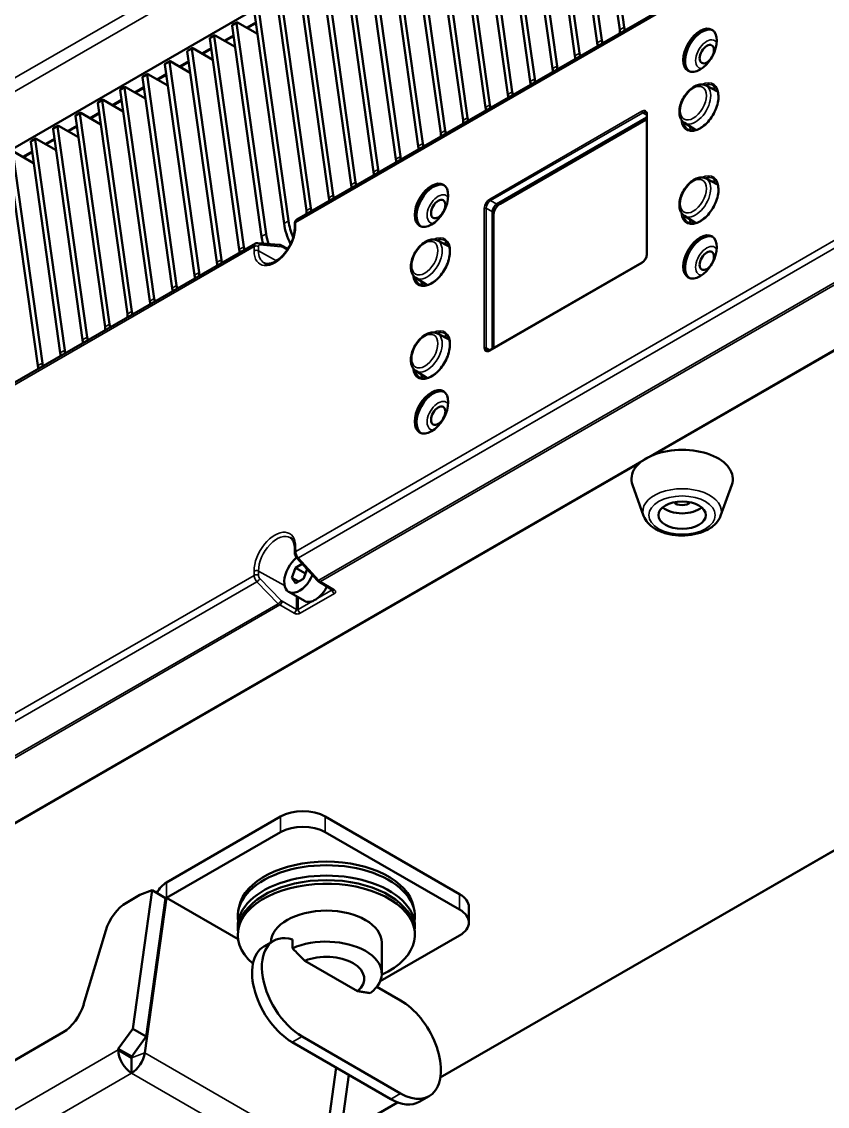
# Model space of a CAD drawing. Header units: millimetres. Extents: x 100 to 5488, y 100 to 4218.
# Drawn here: x 3111.4 to 3238.7, y 852.1 to 1023.5 of the extents above; entities that cross this region are included whole.
import ezdxf

# ---------------------------------------------------------------- set-up
doc = ezdxf.new("R2010")
doc.units = ezdxf.units.MM
doc.header["$LTSCALE"] = 20
doc.layers.add('Visible (ANSI)', color=7, linetype='Continuous', lineweight=50)
doc.layers.add('Visible Narrow (ANSI)', color=7, linetype='Continuous', lineweight=35)

msp = doc.modelspace()

# ---------------------------------------------------------------- linework, layer by layer
at = {"layer": 'Visible (ANSI)'}
for p, q in [((3093.165, 993.699), (3207.934, 1059.961)), ((3201.218, 1055.52), (3205.893, 1022.208)), ((3206.6, 1022.616), (3201.925, 1055.928)), ((3197.683, 1053.478), (3202.357, 1020.167)), ((3203.065, 1020.575), (3198.39, 1053.887)), ((3194.147, 1051.437), (3198.822, 1018.126)), ((3199.529, 1018.534), (3194.854, 1051.845)), ((3190.612, 1049.396), (3195.286, 1016.085)), ((3195.993, 1016.493), (3191.319, 1049.804)), ((3192.458, 1014.452), (3187.783, 1047.763)), ((3187.076, 1047.355), (3191.751, 1014.043)), ((3183.541, 1045.313), (3188.215, 1012.002)), ((3188.922, 1012.41), (3184.248, 1045.722)), ((3180.005, 1043.272), (3184.68, 1009.961)), ((3185.387, 1010.369), (3180.712, 1043.68)), ((3240.254, 1041.498), (3154.901, 992.219)), ((3176.47, 1041.231), (3181.144, 1007.92)), ((3181.851, 1008.328), (3177.177, 1041.639)), ((3172.934, 1039.19), (3177.609, 1005.878)), ((3178.316, 1006.287), (3173.641, 1039.598)), ((3174.78, 1004.245), (3170.106, 1037.557)), ((3171.245, 1002.204), (3166.57, 1035.516)), ((3169.399, 1037.148), (3174.073, 1003.837)), ((3165.863, 1035.107), (3170.538, 1001.796)), ((3162.327, 1033.066), (3167.002, 999.755)), ((3167.709, 1000.163), (3163.035, 1033.474)), ((3158.792, 1031.025), (3163.467, 997.713)), ((3164.174, 998.122), (3159.499, 1031.433)), ((3155.256, 1028.984), (3159.931, 995.672)), ((3160.638, 996.08), (3155.964, 1029.392)), ((3151.721, 1026.942), (3156.396, 993.631)), ((3157.103, 994.039), (3152.428, 1027.351)), ((3153.567, 991.998), (3148.892, 1025.309)), ((3148.185, 1024.901), (3152.86, 991.59)), ((3144.65, 1022.86), (3149.324, 989.548)), ((3144.689, 1022.981), (3145.396, 1023.389)), ((3150.032, 989.957), (3145.357, 1023.268)), ((3145.496, 1023.379), (3148.655, 1021.556)), ((3148.4, 1023.373), (3146.954, 1022.538)), ((3095.403, 888.263), (3324.794, 1020.702)), ((3141.114, 1020.819), (3145.789, 987.507)), ((3141.154, 1020.94), (3141.861, 1021.348)), ((3146.496, 987.915), (3141.821, 1021.227)), ((3141.961, 1021.338), (3145.119, 1019.514)), ((3144.864, 1021.331), (3143.418, 1020.496)), ((3137.579, 1018.777), (3142.253, 985.466)), ((3137.618, 1018.898), (3138.325, 1019.307)), ((3142.96, 985.874), (3138.286, 1019.186)), ((3138.425, 1019.297), (3141.584, 1017.473)), ((3141.329, 1019.29), (3139.883, 1018.455)), ((3134.043, 1016.736), (3138.718, 983.425)), ((3134.082, 1016.857), (3134.79, 1017.265)), ((3139.425, 983.833), (3134.75, 1017.144)), ((3134.89, 1017.256), (3138.048, 1015.432)), ((3137.793, 1017.249), (3136.347, 1016.414)), ((3130.547, 1014.816), (3131.254, 1015.224)), ((3135.889, 981.792), (3131.215, 1015.103)), ((3131.354, 1015.214), (3134.513, 1013.391)), ((3134.258, 1015.208), (3132.812, 1014.373)), ((3130.508, 1014.695), (3135.182, 981.383)), ((3219.528, 1013.398), (3221.351, 1012.447)), ((3126.972, 1012.654), (3131.647, 979.342)), ((3127.011, 1012.775), (3127.719, 1013.183)), ((3132.354, 979.75), (3127.679, 1013.062)), ((3127.819, 1013.173), (3130.977, 1011.349)), ((3130.722, 1013.166), (3129.276, 1012.332)), ((3123.437, 1010.612), (3128.111, 977.301)), ((3123.476, 1010.734), (3124.183, 1011.142)), ((3128.818, 977.709), (3124.144, 1011.021)), ((3124.283, 1011.132), (3127.442, 1009.308)), ((3127.187, 1011.125), (3125.741, 1010.29)), ((3119.901, 1008.571), (3124.576, 975.26)), ((3119.94, 1008.692), (3120.647, 1009.101)), ((3125.283, 975.668), (3120.608, 1008.979)), ((3120.747, 1009.091), (3123.906, 1007.267)), ((3123.651, 1009.084), (3122.205, 1008.249)), ((3210.181, 1008.338), (3186.481, 994.654)), ((3210.181, 1008.78), (3210.181, 986.734)), ((3116.366, 1006.53), (3121.04, 973.218)), ((3116.405, 1006.651), (3117.112, 1007.059)), ((3121.747, 973.627), (3117.073, 1006.938)), ((3117.212, 1007.049), (3120.371, 1005.226)), ((3120.116, 1007.043), (3118.67, 1006.208)), ((3209.963, 1007.994), (3186.982, 994.726)), ((3216.117, 1007.49), (3217.852, 1006.387)), ((3112.869, 1004.61), (3113.576, 1005.018)), ((3118.212, 971.585), (3113.537, 1004.897)), ((3113.676, 1005.008), (3116.835, 1003.185)), ((3116.58, 1005.001), (3115.134, 1004.167)), ((3110.141, 1002.967), (3113.299, 1001.143)), ((3113.044, 1002.96), (3111.598, 1002.125)), ((3112.83, 1004.489), (3117.505, 971.177)), ((3109.294, 1002.447), (3113.969, 969.136)), ((3114.676, 969.544), (3110.002, 1002.856)), ((3219.528, 998.701), (3221.351, 997.75)), ((3185.774, 993.43), (3185.774, 971.778)), ((3185.963, 992.96), (3185.963, 972.139)), ((3216.117, 992.793), (3217.852, 991.69)), ((3154.549, 991.558), (3154.549, 990.877)), ((3148.331, 988.425), (3102.849, 962.167)), ((3148.739, 988.514), (3152.108, 988.229)), ((3152.435, 988.129), (3153.463, 987.576)), ((3177.101, 988.903), (3178.924, 987.952)), ((3209.433, 985.438), (3185.391, 971.557)), ((3173.69, 982.995), (3175.425, 981.892)), ((3177.101, 974.206), (3178.924, 973.255)), ((3173.69, 968.298), (3175.425, 967.195)), ((3209.676, 945.369), (3207.92, 950.284)), ((3221.835, 945.369), (3223.59, 950.284)), ((3154.549, 939.574), (3154.549, 940.255)), ((3154.685, 937.187), (3155.75, 937.801)), ((3158.149, 935.192), (3154.895, 938.731)), ((3154.685, 937.187), (3154.073, 935.609)), ((3156.238, 936.29), (3154.685, 937.187)), ((3155.91, 935.445), (3156.506, 936.979)), ((3154.073, 935.609), (3154.685, 934.737)), ((3155.134, 934.996), (3154.073, 935.609)), ((3155.91, 935.445), (3154.685, 934.737)), ((3160.561, 933.65), (3158.381, 934.998)), ((3153.598, 933.371), (3156.073, 931.942)), ((3253.856, 900.642), (3177.552, 856.588)), ((3152.311, 897.849), (3134.292, 887.446)), ((3180.595, 885.601), (3159.382, 897.849)), ((3152.311, 895.399), (3134.292, 884.996)), ((3180.595, 883.152), (3159.382, 895.399)), ((3130.086, 885.47), (3127.956, 884.241)), ((3132.035, 886.199), (3128.966, 864.325)), ((3130.086, 885.47), (3132.035, 886.199)), ((3130.858, 860.527), (3134.292, 884.996)), ((3131.087, 863.1), (3134.157, 884.974)), ((3134.157, 884.974), (3132.035, 886.199)), ((3134.292, 884.996), (3145.591, 878.472)), ((3145.765, 883.66), (3145.636, 883.024)), ((3173.316, 883.66), (3173.445, 883.024)), ((3182.06, 881.111), (3182.06, 883.56)), ((3121.202, 868.157), (3124.693, 879.844)), ((3145.765, 880.738), (3145.636, 880.102)), ((3173.316, 880.738), (3173.445, 880.102)), ((3149.666, 877.321), (3151.222, 878.219)), ((3154.18, 877.03), (3154.18, 878.444)), ((3168.031, 871.815), (3180.595, 879.069)), ((3168.29, 873.037), (3168.29, 877.936)), ((3156.147, 875.078), (3164.489, 870.262)), ((3171.278, 868.791), (3167.518, 870.962)), ((3128.966, 864.325), (3126.672, 861.146)), ((3131.087, 863.1), (3128.966, 864.325)), ((3117.939, 863.76), (2984.767, 786.874)), ((3128.793, 859.921), (3131.087, 863.1)), ((3155.722, 863.076), (3171.278, 854.094)), ((3126.648, 860.971), (3126.672, 861.146)), ((3126.648, 860.971), (3128.769, 859.746)), ((3128.793, 859.921), (3126.672, 861.146)), ((3154.166, 862.178), (3169.723, 853.196)), ((3128.769, 859.746), (3128.793, 859.921)), ((3128.769, 857.297), (3128.769, 859.746)), ((3161.104, 858.173), (3159.142, 844.197)), ((3161.493, 845.545), (3163.103, 857.018)), ((3170.791, 852.684), (3161.763, 847.472)), ((3174.223, 852.751), (3175.778, 853.649))]:
    msp.add_line(p, q, dxfattribs=at)
for centre, major_axis, ratio, start_param, end_param in [((3144.789, 1022.808), (-0.1, 0.173), 0.5773503, 0, 0.9599311), ((3145.496, 1023.216), (-0.1, 0.173), 0.5773503, 5.4977871, 7.2431164), ((3210.768, 1020.386), (3.5, -6.062), 0.5773503, 4.1015237, 4.1822738), ((3211.475, 1020.795), (-3.5, 6.062), 0.5773503, 0.9599311, 1.0406811), ((3218.867, 1018.823), (-1.875, -3.248), 0.5773503, 3.2170891, 6.2076889), ((3141.254, 1020.767), (-0.1, 0.173), 0.5773503, 0, 0.9599311), ((3141.961, 1021.175), (-0.1, 0.173), 0.5773503, 5.4977871, 7.2431164), ((3207.232, 1018.345), (3.5, -6.062), 0.5773503, 4.1015237, 4.1822738), ((3207.939, 1018.753), (-3.5, 6.062), 0.5773503, 0.9599311, 1.0406811), ((3137.718, 1018.725), (-0.1, 0.173), 0.5773503, 0, 0.9599311), ((3138.425, 1019.134), (-0.1, 0.173), 0.5773503, 5.4977871, 7.2431164), ((3204.404, 1016.712), (-3.5, 6.062), 0.5773503, 0.9599311, 1.0406811), ((3134.182, 1016.684), (-0.1, 0.173), 0.5773503, 0, 0.9599311), ((3134.89, 1017.092), (-0.1, 0.173), 0.5773503, 5.4977871, 7.2431164), ((3203.696, 1016.304), (3.5, -6.062), 0.5773503, 4.1015237, 4.1822738), ((3131.354, 1015.051), (-0.1, 0.173), 0.5773503, 5.4977871, 7.2431164), ((3200.161, 1014.263), (3.5, -6.062), 0.5773503, 4.1015237, 4.1822738), ((3200.868, 1014.671), (-3.5, 6.062), 0.5773503, 0.9599311, 1.0406811), ((3130.647, 1014.643), (-0.1, 0.173), 0.5773503, 0, 0.9599311), ((3196.625, 1012.221), (3.5, -6.062), 0.5773503, 4.1015237, 4.1822738), ((3197.333, 1012.63), (-3.5, 6.062), 0.5773503, 0.9599311, 1.0406811), ((3127.111, 1012.602), (-0.1, 0.173), 0.5773503, 0, 0.9599311), ((3127.819, 1013.01), (-0.1, 0.173), 0.5773503, 5.4977871, 7.2431164), ((3193.09, 1010.18), (3.5, -6.062), 0.5773503, 4.1015237, 4.1822738), ((3193.797, 1010.588), (-3.5, 6.062), 0.5773503, 0.9599311, 1.0406811), ((3219.644, 1009.392), (1.75, 3.031), 0.5773503, 6.2804849, 6.3078805), ((3123.576, 1010.56), (-0.1, 0.173), 0.5773503, 0, 0.9599311), ((3124.283, 1010.969), (-0.1, 0.173), 0.5773503, 5.4977871, 7.2431164), ((3189.554, 1008.139), (3.5, -6.062), 0.5773503, 4.1015237, 4.1822738), ((3190.261, 1008.547), (-3.5, 6.062), 0.5773503, 0.9599311, 1.0406811), ((3120.04, 1008.519), (-0.1, 0.173), 0.5773503, 0, 0.9599311), ((3120.747, 1008.927), (-0.1, 0.173), 0.5773503, 5.4977871, 7.2431164), ((3186.726, 1006.506), (-3.5, 6.062), 0.5773503, 0.9599311, 1.0406811), ((3116.505, 1006.478), (-0.1, 0.173), 0.5773503, 0, 0.9599311), ((3117.212, 1006.886), (-0.1, 0.173), 0.5773503, 5.4977871, 7.2431164), ((3186.019, 1006.098), (3.5, -6.062), 0.5773503, 4.1015237, 4.1822738), ((3219.644, 1009.392), (-1.75, -3.031), 0.5773503, 6.2584901, 6.2858857), ((3113.676, 1004.845), (-0.1, 0.173), 0.5773503, 5.4977871, 7.2431164), ((3182.483, 1004.056), (3.5, -6.062), 0.5773503, 4.1015237, 4.1822738), ((3183.19, 1004.465), (-3.5, 6.062), 0.5773503, 0.9599311, 1.0406811), ((3112.969, 1004.437), (-0.1, 0.173), 0.5773503, 0, 0.9599311), ((3178.948, 1002.015), (3.5, -6.062), 0.5773503, 4.1015237, 4.1822738), ((3179.655, 1002.423), (-3.5, 6.062), 0.5773503, 0.9599311, 1.0406811), ((3175.412, 999.974), (3.5, -6.062), 0.5773503, 4.1015237, 4.1822738), ((3176.119, 1000.382), (-3.5, 6.062), 0.5773503, 0.9599311, 1.0406811), ((3171.877, 997.933), (3.5, -6.062), 0.5773503, 4.1015237, 4.1822738), ((3172.584, 998.341), (-3.5, 6.062), 0.5773503, 0.9599311, 1.0406811), ((3169.048, 996.3), (-3.5, 6.062), 0.5773503, 0.9599311, 1.0406811), ((3176.44, 994.328), (-1.875, -3.248), 0.5773503, 3.2170891, 6.2076889), ((3165.513, 994.259), (-3.5, 6.062), 0.5773503, 0.9599311, 1.0406811), ((3168.341, 995.891), (3.5, -6.062), 0.5773503, 4.1015237, 4.1822738), ((3219.644, 994.695), (1.75, 3.031), 0.5773503, 6.2804849, 6.3078805), ((3164.806, 993.85), (3.5, -6.062), 0.5773503, 4.1015237, 4.1822738), ((3186.481, 993.838), (0.5, 0.866), 0.5773503, 0.7853982, 2.3561945), ((3186.623, 993.756), (0.6, 1.039), 0.5773503, 0.7853982, 0.939529), ((3161.27, 991.809), (3.5, -6.062), 0.5773503, 4.1015237, 4.1822738), ((3161.977, 992.217), (-3.5, 6.062), 0.5773503, 0.9599311, 1.0406811), ((3186.623, 993.756), (0.6, 1.039), 0.5773503, 2.2020636, 2.3561945), ((3157.735, 989.768), (3.5, -6.062), 0.5773503, 4.1015237, 4.612809), ((3158.442, 990.176), (-3.5, 6.062), 0.5773503, 0.9599311, 1.3700743), ((3155.396, 991.35), (-0.493, 0.87), 0.5722913, 0.0043037, 0.0044856), ((3219.644, 994.695), (-1.75, -3.031), 0.5773503, 6.2584901, 6.2858857), ((3154.199, 987.727), (3.5, -6.062), 0.5773503, 4.1015237, 4.2779189), ((3154.906, 988.135), (-3.5, 6.062), 0.5773503, 0.9599311, 1.2116852), ((3218.867, 986.163), (-1.875, -3.248), 0.5773503, 3.2170891, 6.2076889), ((3150.663, 985.685), (3.5, -6.062), 0.5773503, 4.1015237, 4.1822738), ((3151.371, 986.094), (-3.5, 6.062), 0.5773503, 0.9599311, 1.0406811), ((3148.835, 987.562), (-0.507, 0.862), 0.5822779, 6.2785706, 6.2787063), ((3148.697, 988.016), (0.042, 0.498), 0.7455973, 0.0000003, 0.0001408), ((3152.198, 987.688), (0.237, 0.44), 0.5771744, 6.2831849, 6.2834017), ((3177.218, 984.897), (1.75, 3.031), 0.5773503, 6.2804849, 6.3078805), ((3147.835, 984.052), (-3.5, 6.062), 0.5773503, 0.9599311, 1.0406811), ((3147.128, 983.644), (3.5, -6.062), 0.5773503, 4.1015237, 4.1822738), ((3143.592, 981.603), (3.5, -6.062), 0.5773503, 4.1015237, 4.1822738), ((3144.3, 982.011), (-3.5, 6.062), 0.5773503, 0.9599311, 1.0406811), ((3140.057, 979.562), (3.5, -6.062), 0.5773503, 4.1015237, 4.1822738), ((3140.764, 979.97), (-3.5, 6.062), 0.5773503, 0.9599311, 1.0406811), ((3177.218, 984.897), (-1.75, -3.031), 0.5773503, 6.2584901, 6.2858857), ((3136.521, 977.52), (3.5, -6.062), 0.5773503, 4.1015237, 4.1822738), ((3137.228, 977.929), (-3.5, 6.062), 0.5773503, 0.9599311, 1.0406811), ((3132.986, 975.479), (3.5, -6.062), 0.5773503, 4.1015237, 4.1822738), ((3133.693, 975.887), (-3.5, 6.062), 0.5773503, 0.9599311, 1.0406811), ((3130.157, 973.846), (-3.5, 6.062), 0.5773503, 0.9599311, 1.0406811), ((3129.45, 973.438), (3.5, -6.062), 0.5773503, 4.1015237, 4.1822738), ((3125.915, 971.397), (3.5, -6.062), 0.5773503, 4.1015237, 4.1822738), ((3126.622, 971.805), (-3.5, 6.062), 0.5773503, 0.9599311, 1.0406811), ((3177.218, 970.2), (1.75, 3.031), 0.5773503, 6.2804849, 6.3078805), ((3122.379, 969.355), (3.5, -6.062), 0.5773503, 4.1015237, 4.1822738), ((3123.086, 969.764), (-3.5, 6.062), 0.5773503, 0.9599311, 1.0406811), ((3118.844, 967.314), (3.5, -6.062), 0.5773503, 4.1015237, 4.1822738), ((3119.551, 967.722), (-3.5, 6.062), 0.5773503, 0.9599311, 1.0406811), ((3177.218, 970.2), (-1.75, -3.031), 0.5773503, 6.2584901, 6.2858857), ((3176.44, 961.668), (-1.875, -3.248), 0.5773503, 3.2170891, 6.2076889), ((3215.755, 951.217), (8, 0), 0.5773503, 6.0797546, 9.6282087), ((3215.755, 947.951), (-3.75, 0), 0.5773503, 0.6012642, 2.5403284), ((3215.755, 947.951), (1.5, 0), 0.5773503, 3.6492552, 5.7755228), ((3155.298, 936.316), (-1.7, -2.944), 0.5773503, 4.1147474, 8.092969), ((3157.773, 934.887), (-1.7, -2.944), 0.5773503, 0, 1.6756501), ((3155.846, 895.808), (-5, 0), 0.5773503, 3.9269908, 5.4977871), ((3155.846, 893.358), (5, 0), 0.5773503, 0.7853982, 2.3561945), ((3159.54, 882.083), (14, 0), 0.5773503, 6.1819975, 9.5259658), ((3159.54, 882.727), (13.87, 0), 0.5773503, 0.1167296, 3.0248631), ((3159.54, 879.161), (14, 0), 0.5773503, 5.3869612, 10.0188615), ((3159.54, 880.45), (-14, 0), 0.5773503, 3.06177, 6.3630079), ((3134.292, 884.996), (1.5, 2.598), 0.5773503, 0.7853982, 1.5995918), ((3159.54, 879.805), (13.87, 0), 0.5773503, 0.1167296, 3.0248631), ((3159.54, 879.805), (13.87, 0), 0.5773503, 0.1167296, 3.0248631), ((3177.06, 883.56), (5, 0), 0.5773503, 0, 0.7853982), ((3127.956, 880.158), (2.5, 4.33), 0.5773503, 0.7853982, 1.9614034), ((3159.54, 877.936), (8.75, 0), 0.5773503, 0, 3.1349866), ((3177.06, 881.111), (5, 0), 0.5773503, 5.4977871, 7.0685835), ((3155.722, 870.424), (-4.5, 7.794), 0.5773503, 5.7425094, 8.6393798), ((3159.54, 873.037), (8.75, 0), 0.5773503, 5.6238349, 8.513332), ((3154.166, 869.526), (-4.5, 7.794), 0.5773503, 0, 2.3561945), ((3159.54, 872.221), (6, 0), 0.5773503, 5.6821633, 8.4550036), ((3117.939, 867.843), (2.5, 4.33), 0.5773503, 3.9269908, 5.102996), ((3171.278, 861.443), (4.5, -7.794), 0.5773503, 5.4977871, 8.6393798), ((3128.769, 859.746), (-1.5, 2.598), 0.5773503, 0.7853982, 2.3561945), ((3128.769, 859.746), (-1.5, -2.598), 0.5773503, 0.7853982, 2.1816616), ((3169.723, 860.545), (4.5, -7.794), 0.5773503, 5.4977871, 6.2831853)]:
    msp.add_ellipse(centre, major_axis=major_axis, ratio=ratio, start_param=start_param, end_param=end_param, dxfattribs=at)
for centre, major_axis in [((3218.584, 1018.986), (-1.875, -3.248)), ((3219.644, 1018.374), (0.8, 1.386)), ((3176.157, 994.491), (-1.875, -3.248)), ((3177.218, 993.879), (0.8, 1.386)), ((3218.584, 986.326), (-1.875, -3.248)), ((3219.644, 985.714), (0.8, 1.386)), ((3176.157, 961.831), (-1.875, -3.248)), ((3177.218, 961.219), (0.8, 1.386)), ((3215.755, 945.501), (-3.75, 0))]:
    msp.add_ellipse(centre, major_axis=major_axis, ratio=0.5773503, dxfattribs=at)
for points, knots in [([(3219.528, 1013.398), (3219.337, 1013.498), (3219.125, 1013.554), (3218.671, 1013.583), (3218.427, 1013.548), (3217.91, 1013.387), (3217.637, 1013.246), (3217.104, 1012.874), (3216.845, 1012.639), (3216.373, 1012.103), (3216.16, 1011.804), (3215.798, 1011.173), (3215.649, 1010.84), (3215.427, 1010.168), (3215.355, 1009.829), (3215.302, 1009.17), (3215.321, 1008.85), (3215.465, 1008.276), (3215.586, 1008.017), (3215.864, 1007.681), (3215.983, 1007.575), (3216.117, 1007.49)], [0.8100934, 0.8100934, 0.8100934, 0.8100934, 1.0630903, 1.0630903, 1.3450929, 1.3450929, 1.6746025, 1.6746025, 2.019834, 2.019834, 2.3619151, 2.3619151, 2.7020372, 2.7020372, 3.044222, 3.044222, 3.3894404, 3.3894404, 3.7162423, 3.7162423, 3.9022956, 3.9022956, 3.9022956, 3.9022956]), ([(3216.725, 1006.459), (3216.939, 1006.335), (3217.192, 1006.277), (3217.742, 1006.304), (3218.032, 1006.378), (3218.621, 1006.647), (3218.919, 1006.836), (3219.5, 1007.313), (3219.784, 1007.601), (3220.305, 1008.247), (3220.544, 1008.605), (3220.95, 1009.356), (3221.118, 1009.748), (3221.365, 1010.524), (3221.445, 1010.908), (3221.51, 1011.625), (3221.496, 1011.959), (3221.381, 1012.543), (3221.28, 1012.793), (3221.029, 1013.161), (3220.888, 1013.293), (3220.725, 1013.387)], [0.7853982, 0.7853982, 0.7853982, 0.7853982, 1.1418415, 1.1418415, 1.4661725, 1.4661725, 1.7780457, 1.7780457, 2.0902779, 2.0902779, 2.4039065, 2.4039065, 2.7179464, 2.7179464, 3.0312241, 3.0312241, 3.3430081, 3.3430081, 3.6562218, 3.6562218, 3.9269908, 3.9269908, 3.9269908, 3.9269908]), ([(3210.181, 1008.094), (3210.165, 1008.089), (3210.149, 1008.083), (3210.076, 1008.054), (3210.019, 1008.026), (3209.963, 1007.994)], [1.37033446, 1.37033446, 1.37033446, 1.37033446, 1.41371669, 1.41371669, 1.57079633, 1.57079633, 1.57079633, 1.57079633]), ([(3210.033, 1009.156), (3210.048, 1009.147), (3210.063, 1009.136), (3210.091, 1009.107), (3210.104, 1009.09), (3210.129, 1009.048), (3210.141, 1009.024), (3210.16, 1008.966), (3210.168, 1008.934), (3210.178, 1008.861), (3210.181, 1008.822), (3210.181, 1008.78)], [2.35619449, 2.35619449, 2.35619449, 2.35619449, 2.51327412, 2.51327412, 2.67035376, 2.67035376, 2.82743339, 2.82743339, 2.98451302, 2.98451302, 3.14159265, 3.14159265, 3.14159265, 3.14159265]), ([(3219.528, 998.701), (3219.337, 998.801), (3219.125, 998.857), (3218.671, 998.886), (3218.427, 998.851), (3217.91, 998.69), (3217.637, 998.549), (3217.104, 998.178), (3216.845, 997.942), (3216.373, 997.406), (3216.16, 997.107), (3215.798, 996.476), (3215.649, 996.143), (3215.427, 995.471), (3215.355, 995.132), (3215.302, 994.473), (3215.321, 994.153), (3215.465, 993.579), (3215.586, 993.32), (3215.864, 992.984), (3215.983, 992.878), (3216.117, 992.793)], [0.8100934, 0.8100934, 0.8100934, 0.8100934, 1.0630903, 1.0630903, 1.3450929, 1.3450929, 1.6746025, 1.6746025, 2.019834, 2.019834, 2.3619151, 2.3619151, 2.7020372, 2.7020372, 3.044222, 3.044222, 3.3894404, 3.3894404, 3.7162423, 3.7162423, 3.9022956, 3.9022956, 3.9022956, 3.9022956]), ([(3216.725, 991.762), (3216.939, 991.638), (3217.192, 991.58), (3217.742, 991.607), (3218.032, 991.681), (3218.621, 991.95), (3218.919, 992.139), (3219.5, 992.616), (3219.784, 992.904), (3220.305, 993.55), (3220.544, 993.908), (3220.95, 994.659), (3221.118, 995.052), (3221.365, 995.828), (3221.445, 996.211), (3221.51, 996.928), (3221.496, 997.262), (3221.381, 997.846), (3221.28, 998.096), (3221.029, 998.464), (3220.888, 998.596), (3220.725, 998.69)], [0.7853982, 0.7853982, 0.7853982, 0.7853982, 1.1418415, 1.1418415, 1.4661725, 1.4661725, 1.7780457, 1.7780457, 2.0902779, 2.0902779, 2.4039065, 2.4039065, 2.7179464, 2.7179464, 3.0312241, 3.0312241, 3.3430081, 3.3430081, 3.6562218, 3.6562218, 3.9269908, 3.9269908, 3.9269908, 3.9269908]), ([(3185.963, 992.96), (3185.963, 993.089), (3185.98, 993.225), (3186.047, 993.498), (3186.095, 993.635), (3186.219, 993.903), (3186.293, 994.033), (3186.463, 994.273), (3186.558, 994.384), (3186.762, 994.578), (3186.87, 994.661), (3186.982, 994.726)], [3.1415927, 3.1415927, 3.1415927, 3.1415927, 3.4557519, 3.4557519, 3.7699112, 3.7699112, 4.0840704, 4.0840704, 4.3982297, 4.3982297, 4.712389, 4.712389, 4.712389, 4.712389]), ([(3154.549, 991.558), (3154.549, 991.669), (3154.568, 991.78), (3154.646, 991.97), (3154.701, 992.052), (3154.809, 992.157), (3154.853, 992.191), (3154.901, 992.219)], [0.000004128, 0.000004128, 0.000004128, 0.000004128, 0.035245734, 0.035245734, 0.065748203, 0.065748203, 0.083240588, 0.083240588, 0.083240588, 0.083240588]), ([(3149.707, 985.376), (3149.935, 985.251), (3150.218, 985.203), (3150.826, 985.301), (3151.115, 985.401), (3151.706, 985.72), (3152.005, 985.932), (3152.59, 986.454), (3152.875, 986.765), (3153.4, 987.456), (3153.639, 987.837), (3154.042, 988.627), (3154.205, 989.035), (3154.441, 989.834), (3154.513, 990.223), (3154.546, 990.684), (3154.549, 990.782), (3154.549, 990.877)], [0.7977411, 0.7977411, 0.7977411, 0.7977411, 1.2251323, 1.2251323, 1.5379806, 1.5379806, 1.8376424, 1.8376424, 2.1403279, 2.1403279, 2.4459981, 2.4459981, 2.7522175, 2.7522175, 3.0563551, 3.0563551, 3.1415927, 3.1415927, 3.1415927, 3.1415927]), ([(3148.331, 988.425), (3148.397, 988.464), (3148.472, 988.491), (3148.61, 988.517), (3148.675, 988.519), (3148.739, 988.514)], [0, 0, 0, 0, 0.024501657, 0.024501657, 0.044955643, 0.044955643, 0.044955643, 0.044955643]), ([(3152.108, 988.229), (3152.195, 988.221), (3152.281, 988.199), (3152.386, 988.154), (3152.411, 988.142), (3152.435, 988.129)], [0.000001589, 0.000001589, 0.000001589, 0.000001589, 0.027803847, 0.027803847, 0.036546213, 0.036546213, 0.036546213, 0.036546213]), ([(3177.101, 988.903), (3176.911, 989.003), (3176.699, 989.059), (3176.244, 989.088), (3176, 989.053), (3175.484, 988.892), (3175.211, 988.752), (3174.678, 988.38), (3174.418, 988.144), (3173.946, 987.608), (3173.733, 987.309), (3173.371, 986.678), (3173.222, 986.345), (3173.001, 985.673), (3172.929, 985.334), (3172.876, 984.675), (3172.895, 984.355), (3173.039, 983.781), (3173.159, 983.522), (3173.438, 983.186), (3173.557, 983.08), (3173.69, 982.995)], [0.8100934, 0.8100934, 0.8100934, 0.8100934, 1.0630903, 1.0630903, 1.3450929, 1.3450929, 1.6746025, 1.6746025, 2.019834, 2.019834, 2.3619151, 2.3619151, 2.7020372, 2.7020372, 3.044222, 3.044222, 3.3894404, 3.3894404, 3.7162423, 3.7162423, 3.9022956, 3.9022956, 3.9022956, 3.9022956]), ([(3174.299, 981.964), (3174.513, 981.84), (3174.766, 981.782), (3175.316, 981.809), (3175.605, 981.883), (3176.194, 982.152), (3176.492, 982.341), (3177.074, 982.818), (3177.357, 983.106), (3177.879, 983.752), (3178.118, 984.11), (3178.524, 984.861), (3178.692, 985.254), (3178.939, 986.03), (3179.019, 986.413), (3179.084, 987.13), (3179.07, 987.464), (3178.955, 988.048), (3178.854, 988.298), (3178.602, 988.666), (3178.461, 988.798), (3178.299, 988.892)], [0.7853982, 0.7853982, 0.7853982, 0.7853982, 1.1418415, 1.1418415, 1.4661725, 1.4661725, 1.7780457, 1.7780457, 2.0902779, 2.0902779, 2.4039065, 2.4039065, 2.7179464, 2.7179464, 3.0312241, 3.0312241, 3.3430081, 3.3430081, 3.6562218, 3.6562218, 3.9269908, 3.9269908, 3.9269908, 3.9269908]), ([(3210.181, 986.734), (3210.181, 986.657), (3210.172, 986.571), (3210.131, 986.388), (3210.099, 986.291), (3210.017, 986.099), (3209.966, 986.003), (3209.849, 985.823), (3209.783, 985.739), (3209.646, 985.594), (3209.574, 985.532), (3209.48, 985.466), (3209.456, 985.451), (3209.433, 985.438)], [3.1415927, 3.1415927, 3.1415927, 3.1415927, 3.4286485, 3.4286485, 3.7215673, 3.7215673, 4.0190602, 4.0190602, 4.3173289, 4.3173289, 4.6123265, 4.6123265, 4.712389, 4.712389, 4.712389, 4.712389]), ([(3177.101, 974.206), (3176.911, 974.306), (3176.699, 974.362), (3176.244, 974.392), (3176, 974.356), (3175.484, 974.195), (3175.211, 974.055), (3174.678, 973.683), (3174.418, 973.447), (3173.946, 972.911), (3173.733, 972.612), (3173.371, 971.981), (3173.222, 971.648), (3173.001, 970.976), (3172.929, 970.637), (3172.876, 969.978), (3172.895, 969.658), (3173.039, 969.084), (3173.159, 968.825), (3173.438, 968.49), (3173.557, 968.383), (3173.69, 968.298)], [0.8100934, 0.8100934, 0.8100934, 0.8100934, 1.0630903, 1.0630903, 1.3450929, 1.3450929, 1.6746025, 1.6746025, 2.019834, 2.019834, 2.3619151, 2.3619151, 2.7020372, 2.7020372, 3.044222, 3.044222, 3.3894404, 3.3894404, 3.7162423, 3.7162423, 3.9022956, 3.9022956, 3.9022956, 3.9022956]), ([(3174.299, 967.267), (3174.513, 967.143), (3174.766, 967.085), (3175.316, 967.112), (3175.605, 967.186), (3176.194, 967.455), (3176.492, 967.644), (3177.074, 968.121), (3177.357, 968.409), (3177.879, 969.055), (3178.118, 969.413), (3178.524, 970.164), (3178.692, 970.557), (3178.939, 971.333), (3179.019, 971.716), (3179.084, 972.433), (3179.07, 972.767), (3178.955, 973.351), (3178.854, 973.601), (3178.602, 973.969), (3178.461, 974.101), (3178.299, 974.195)], [0.7853982, 0.7853982, 0.7853982, 0.7853982, 1.1418415, 1.1418415, 1.4661725, 1.4661725, 1.7780457, 1.7780457, 2.0902779, 2.0902779, 2.4039065, 2.4039065, 2.7179464, 2.7179464, 3.0312241, 3.0312241, 3.3430081, 3.3430081, 3.6562218, 3.6562218, 3.9269908, 3.9269908, 3.9269908, 3.9269908]), ([(3185.963, 972.139), (3185.963, 972.075), (3185.967, 972.012), (3185.979, 971.934), (3185.982, 971.917), (3185.985, 971.9)], [3.14159265, 3.14159265, 3.14159265, 3.14159265, 3.29867229, 3.29867229, 3.34205452, 3.34205452, 3.34205452, 3.34205452]), ([(3185.391, 971.557), (3185.355, 971.536), (3185.319, 971.519), (3185.251, 971.492), (3185.219, 971.483), (3185.16, 971.471), (3185.132, 971.468), (3185.084, 971.469), (3185.062, 971.472), (3185.024, 971.482), (3185.007, 971.489), (3184.991, 971.498)], [4.71238898, 4.71238898, 4.71238898, 4.71238898, 4.86946861, 4.86946861, 5.02654825, 5.02654825, 5.18362788, 5.18362788, 5.34070751, 5.34070751, 5.49778714, 5.49778714, 5.49778714, 5.49778714]), ([(3209.676, 945.369), (3209.818, 944.973), (3210.043, 944.61), (3210.66, 943.907), (3211.075, 943.583), (3212.058, 943.014), (3212.639, 942.781), (3213.88, 942.444), (3214.54, 942.34), (3215.87, 942.268), (3216.541, 942.298), (3217.84, 942.488), (3218.467, 942.648), (3219.626, 943.098), (3220.157, 943.388), (3221.047, 944.09), (3221.413, 944.501), (3221.728, 945.102), (3221.786, 945.234), (3221.835, 945.369)], [2.5596252, 2.5596252, 2.5596252, 2.5596252, 2.8252743, 2.8252743, 3.1411104, 3.1411104, 3.4872666, 3.4872666, 3.8329095, 3.8329095, 4.1753063, 4.1753063, 4.5187241, 4.5187241, 4.8660653, 4.8660653, 5.2036341, 5.2036341, 5.2943564, 5.2943564, 5.2943564, 5.2943564]), ([(3154.549, 940.255), (3154.549, 940.428), (3154.537, 940.592), (3154.493, 940.896), (3154.46, 941.037), (3154.377, 941.29), (3154.326, 941.403), (3154.212, 941.601), (3154.148, 941.686), (3154.01, 941.83), (3153.936, 941.89), (3153.856, 941.938)], [3.14159265, 3.14159265, 3.14159265, 3.14159265, 3.2962037, 3.2962037, 3.45081476, 3.45081476, 3.60542581, 3.60542581, 3.76003686, 3.76003686, 3.91464791, 3.91464791, 3.91464791, 3.91464791]), ([(3154.895, 938.731), (3154.853, 938.777), (3154.815, 938.825), (3154.745, 938.926), (3154.714, 938.979), (3154.658, 939.089), (3154.634, 939.146), (3154.594, 939.262), (3154.578, 939.322), (3154.556, 939.446), (3154.549, 939.509), (3154.549, 939.574)], [3.5363137, 3.5363137, 3.5363137, 3.5363137, 3.771528, 3.771528, 4.0067424, 4.0067424, 4.2419567, 4.2419567, 4.477171, 4.477171, 4.7123854, 4.7123854, 4.7123854, 4.7123854])]:
    msp.add_open_spline(points, degree=3, knots=knots, dxfattribs=at)
for points in [[(3158.381, 934.998), (3158.297, 935.05), (3158.219, 935.117), (3158.149, 935.192)], [(3160.57, 933.644), (3160.57, 933.644), (3160.567, 933.646), (3160.561, 933.65)], [(3154.18, 877.03), (3154.417, 876.794), (3154.879, 876.336), (3155.535, 875.685), (3155.947, 875.276), (3156.147, 875.078)], [(3164.489, 870.262), (3164.688, 870.229), (3165.1, 870.162), (3165.756, 870.055), (3166.219, 869.981), (3166.456, 869.942)]]:
    msp.add_open_spline(points, degree=3, dxfattribs=at)
at = {"layer": 'Visible Narrow (ANSI)'}
for p, q in [((2871.06, 876.486), (3544.226, 1265.139)), ((3544.314, 1263.067), (2871.148, 874.415)), ((3544.152, 1147.185), (3211.497, 955.127)), ((3240.044, 1041.038), (3154.696, 991.762)), ((3145.357, 1023.268), (3144.65, 1022.86)), ((3148.421, 1023.222), (3147.095, 1022.456)), ((3205.893, 1022.208), (3206.6, 1022.616)), ((3141.821, 1021.227), (3141.114, 1020.819)), ((3144.885, 1021.18), (3143.56, 1020.415)), ((3202.357, 1020.167), (3203.065, 1020.575)), ((3138.286, 1019.186), (3137.579, 1018.777)), ((3141.35, 1019.139), (3140.024, 1018.374)), ((3198.822, 1018.126), (3199.529, 1018.534)), ((3134.75, 1017.144), (3134.043, 1016.736)), ((3137.814, 1017.098), (3136.489, 1016.332)), ((3131.215, 1015.103), (3130.508, 1014.695)), ((3134.279, 1015.057), (3132.953, 1014.291)), ((3195.286, 1016.085), (3195.993, 1016.493)), ((3191.751, 1014.043), (3192.458, 1014.452)), ((3127.679, 1013.062), (3126.972, 1012.654)), ((3130.743, 1013.015), (3129.418, 1012.25)), ((3188.215, 1012.002), (3188.922, 1012.41)), ((3124.144, 1011.021), (3123.437, 1010.612)), ((3127.208, 1010.974), (3125.882, 1010.209)), ((3184.68, 1009.961), (3185.387, 1010.369)), ((3120.608, 1008.979), (3119.901, 1008.571)), ((3123.672, 1008.933), (3122.346, 1008.167)), ((3181.144, 1007.92), (3181.851, 1008.328)), ((3185.35, 995.471), (3209.391, 1009.351)), ((3209.533, 1009.106), (3185.491, 995.226)), ((3210.181, 1008.732), (3209.533, 1009.106)), ((3210.24, 1008.861), (3210.24, 986.816)), ((3117.073, 1006.938), (3116.366, 1006.53)), ((3120.137, 1006.892), (3118.811, 1006.126)), ((3209.922, 1007.902), (3186.941, 994.634)), ((3113.537, 1004.897), (3112.83, 1004.489)), ((3116.601, 1004.85), (3115.275, 1004.085)), ((3177.609, 1005.878), (3178.316, 1006.287)), ((3174.073, 1003.837), (3174.78, 1004.245)), ((3113.066, 1002.809), (3111.74, 1002.044)), ((3170.538, 1001.796), (3171.245, 1002.204)), ((3167.002, 999.755), (3167.709, 1000.163)), ((3163.467, 997.713), (3164.174, 998.122)), ((3159.931, 995.672), (3160.638, 996.08)), ((3185.491, 995.226), (3186.481, 994.654)), ((3186.835, 994.859), (3187.024, 994.749)), ((3156.396, 993.631), (3157.103, 994.039)), ((3184.501, 971.956), (3184.501, 994.001)), ((3185.774, 993.43), (3184.784, 994.001)), ((3184.784, 994.001), (3184.784, 971.956)), ((3185.963, 992.912), (3185.774, 993.021)), ((3186.021, 993.042), (3186.021, 972.221)), ((3152.86, 991.59), (3153.567, 991.998)), ((3154.696, 991.762), (3154.696, 991.082)), ((3149.324, 989.548), (3150.032, 989.957)), ((3148.122, 987.967), (3102.642, 961.709)), ((3145.789, 987.507), (3146.496, 987.915)), ((3148.122, 987.286), (3148.122, 987.967)), ((3148.823, 987.97), (3148.823, 987.29)), ((3149.044, 988.224), (3152.414, 987.938)), ((3153.379, 987.448), (3152.546, 987.896)), ((3154.697, 939.779), (3240.046, 989.055)), ((3240.484, 988.052), (3155.127, 938.771)), ((3142.253, 985.466), (3142.96, 985.874)), ((3148.823, 987.29), (3151.661, 985.707)), ((3158.381, 935.232), (3243.854, 984.58)), ((3244.121, 984.372), (3158.633, 935.016)), ((3209.391, 985.346), (3185.35, 971.466)), ((3138.718, 983.425), (3139.425, 983.833)), ((3135.182, 981.383), (3135.889, 981.792)), ((3131.647, 979.342), (3132.354, 979.75)), ((3128.111, 977.301), (3128.818, 977.709)), ((3124.576, 975.26), (3125.283, 975.668)), ((3121.04, 973.218), (3121.747, 973.627)), ((3117.505, 971.177), (3118.212, 971.585)), ((3184.784, 971.956), (3185.433, 971.581)), ((3113.969, 969.136), (3114.676, 969.544)), ((3208.983, 953.675), (2876.328, 761.617)), ((3154.696, 940.459), (3154.697, 939.779)), ((3158.381, 935.232), (3155.127, 938.771)), ((3148.122, 935.983), (3148.122, 936.663)), ((3148.823, 936.667), (3148.823, 935.986)), ((3152.949, 934.366), (3148.823, 936.667)), ((3102.642, 909.725), (3148.122, 935.983)), ((3148.56, 934.98), (3103.077, 908.72)), ((3148.56, 934.98), (3151.93, 931.508)), ((3152.414, 932.014), (3149.044, 935.486)), ((3158.633, 935.016), (3160.814, 933.678)), ((3154.803, 930.606), (3154.803, 932.675)), ((3160.809, 933.094), (3155.43, 929.989)), ((3158.177, 932.384), (3160.462, 933.703)), ((3160.462, 933.703), (3160.462, 933.711)), ((3107.033, 905.586), (3151.93, 931.508)), ((3152.197, 931.3), (3107.292, 905.374)), ((3154.437, 929.996), (3152.197, 931.3)), ((3154.803, 930.606), (3152.546, 931.909)), ((3155.083, 932.514), (3155.083, 930.598)), ((3155.083, 930.598), (3157.368, 931.917)), ((3177.564, 856.662), (3253.798, 900.676)), ((3152.311, 895.399), (3152.311, 897.849)), ((3159.382, 897.849), (3159.382, 895.399)), ((3134.292, 884.996), (3134.292, 887.446)), ((3134.292, 884.996), (3134.153, 884.944)), ((3180.595, 883.152), (3180.595, 885.601)), ((3154.166, 862.178), (3155.722, 863.076)), ((2976.058, 774.028), (3126.648, 860.971)), ((3128.769, 859.746), (3130.858, 860.527)), ((3130.858, 860.527), (3159.142, 844.197)), ((3128.769, 857.297), (2978.18, 770.354)), ((3157.053, 840.967), (3128.769, 857.297)), ((3169.723, 853.196), (3171.278, 854.094)), ((3161.773, 847.545), (3170.721, 852.711))]:
    msp.add_line(p, q, dxfattribs=at)
for centre, major_axis, ratio, start_param, end_param in [((3219.644, 1018.374), (-1.24, -2.148), 0.5773503, 2.8118209, 6.612957), ((3218.584, 1010.005), (-2.1, -3.637), 0.5773503, 5.5854828, 10.1224804), ((3217.864, 1010.42), (1.706, 2.955), 0.5773503, 3.1168974, 6.3078805), ((3218.725, 1009.923), (2, 3.464), 0.5773503, 0, 0.5585706), ((3219.644, 1009.392), (2, 3.464), 0.5773503, 0.2379072, 0.5300557), ((3209.391, 1008.372), (0.6, 1.039), 0.5773503, 5.4977871, 7.0685835), ((3209.533, 1009.27), (-0.1, 0.173), 0.5773503, 0.7853982, 2.3561945), ((3209.533, 1008.29), (0.5, 0.866), 0.5773503, 0, 0.7853982), ((3210.381, 1008.78), (-0.2, 0), 0.5773503, 5.4977871, 6.2831853), ((3209.922, 1006.841), (0.65, 1.126), 0.5773503, 0.4990732, 0.7853982), ((3210.063, 1007.82), (-0.1, 0.173), 0.5773503, 0, 0.7853982), ((3218.725, 1009.923), (-2, -3.464), 0.5773503, 5.7246147, 6.2831853), ((3219.644, 1009.392), (-2, -3.464), 0.5773503, 5.7531296, 6.0452782), ((3218.584, 995.308), (-2.1, -3.637), 0.5773503, 5.5854828, 10.1224804), ((3217.864, 995.723), (1.706, 2.955), 0.5773503, 3.1168974, 6.3078805), ((3218.725, 995.226), (2, 3.464), 0.5773503, 0, 0.5585706), ((3219.644, 994.695), (2, 3.464), 0.5773503, 0.2379072, 0.5300557), ((3177.218, 993.879), (-1.24, -2.148), 0.5773503, 2.8118209, 6.612957), ((3185.35, 994.491), (-0.6, -1.039), 0.5773503, 3.9269908, 5.4977871), ((3185.491, 994.409), (-0.5, -0.866), 0.5773503, 3.9269908, 5.4977871), ((3185.491, 995.389), (0.1, -0.173), 0.5773503, 3.9269908, 5.4977871), ((3186.941, 993.573), (0.65, 1.126), 0.5773503, 0.7853982, 2.3561945), ((3187.082, 994.552), (-0.1, 0.173), 0.5773503, 0, 0.7853982), ((3184.643, 993.92), (-0.2, 0), 0.5773503, 3.9269908, 5.4977871), ((3186.163, 992.96), (-0.2, 0), 0.5773503, 5.4977871, 6.2831853), ((3218.725, 995.226), (-2, -3.464), 0.5773503, 5.7246147, 6.2831853), ((3151.409, 989.184), (-2.324, -4.026), 0.5773503, 5.4977871, 8.6393798), ((3155.049, 991.558), (-0.5, 0), 0.5773503, 5.4977853, 6.2831853), ((3155.049, 990.877), (-0.5, 0), 0.5773503, 5.4977871, 6.2831853), ((3155.396, 991.35), (-0.493, 0.87), 0.5722913, 0.0044854, 0.7897071), ((3219.644, 994.695), (-2, -3.464), 0.5773503, 5.7531296, 6.0452782), ((3176.157, 985.51), (-2.1, -3.637), 0.5773503, 5.5854828, 10.1224804), ((3148.835, 987.562), (-0.507, 0.862), 0.5822779, 6.2787063, 7.063982), ((3148.475, 987.762), (-0.5, 0), 0.5773503, 3.9444441, 5.497789), ((3148.697, 988.016), (0.042, 0.498), 0.7455973, 5.2044427, 6.2831853), ((3149.182, 987.77), (-0.257, 0.429), 0.5873385, 5.8835989, 7.059653), ((3152.066, 987.731), (0.042, 0.498), 0.7455973, 5.2044427, 6.2831853), ((3152.552, 987.484), (0.257, -0.429), 0.5873385, 2.3648142, 2.7419963), ((3152.198, 987.688), (0.237, 0.44), 0.5771744, 5.4804915, 6.2831853), ((3175.438, 985.925), (1.706, 2.955), 0.5773503, 3.1168974, 6.3078805), ((3176.299, 985.428), (2, 3.464), 0.5773503, 0, 0.5585706), ((3177.218, 984.897), (2, 3.464), 0.5773503, 0.2379072, 0.5300557), ((3219.644, 985.714), (-1.24, -2.148), 0.5773503, 2.8118209, 6.612957), ((3148.475, 987.082), (0.5, 0), 0.5773503, 0.8028515, 2.3561945), ((3151.756, 988.983), (-2.074, -3.593), 0.5773503, 5.4977871, 6.2955282), ((3209.391, 986.326), (0.6, 1.039), 0.5773503, 3.9269908, 5.4977871), ((3210.381, 986.734), (-0.2, 0), 0.5773503, 5.4977871, 6.2831853), ((3209.533, 985.265), (-0.1, 0.173), 0.5773503, 0, 0.7853982), ((3176.299, 985.428), (-2, -3.464), 0.5773503, 5.7246147, 6.2831853), ((3177.218, 984.897), (-2, -3.464), 0.5773503, 5.7531296, 6.0452782), ((3176.157, 970.813), (-2.1, -3.637), 0.5773503, 5.5854828, 10.1224804), ((3175.438, 971.228), (1.706, 2.955), 0.5773503, 3.1168974, 6.3078805), ((3176.299, 970.731), (2, 3.464), 0.5773503, 0, 0.5585706), ((3177.218, 970.2), (2, 3.464), 0.5773503, 0.2379072, 0.5300557), ((3186.163, 972.139), (-0.2, 0), 0.5773503, 5.4977871, 6.2831853), ((3186.941, 972.752), (0.65, 1.126), 0.5773503, 2.3561945, 2.6425194), ((3184.643, 971.874), (0.2, 0), 0.5773503, 0.7853982, 2.3561945), ((3185.35, 972.446), (-0.6, -1.039), 0.5773503, 5.4977871, 7.0685835), ((3185.491, 972.364), (-0.5, -0.866), 0.5773503, 5.4977871, 6.2831853), ((3185.491, 971.384), (-0.1, 0.173), 0.5773503, 0, 0.7853982), ((3176.299, 970.731), (-2, -3.464), 0.5773503, 5.7246147, 6.2831853), ((3177.218, 970.2), (-2, -3.464), 0.5773503, 5.7531296, 6.0452782), ((3177.218, 961.219), (-1.24, -2.148), 0.5773503, 2.8118209, 6.612957), ((3215.755, 946.093), (-6.207, 0), 0.5773503, 2.9381619, 6.486616), ((3151.409, 938.561), (2.324, 4.026), 0.5773503, 5.4977871, 8.6393798), ((3151.756, 938.361), (2.074, 3.593), 0.5773503, 6.2708424, 8.6393798), ((3155.049, 940.255), (-0.5, 0), 0.5773503, 5.4977871, 6.2831853), ((3155.049, 939.574), (-0.5, 0), 0.5773401, 5.4934857, 6.2831853), ((3155.263, 939.07), (-0.368, -0.338), 0.3201531, 0, 0.9222137), ((3148.475, 936.459), (-0.5, 0), 0.5773503, 3.9444441, 5.4977871), ((3148.475, 935.779), (0.5, 0), 0.5773429, 0.8028579, 2.3561849), ((3148.697, 935.279), (-0.359, -0.348), 0.3015501, 0.9138369, 2.47793), ((3149.182, 935.786), (-0.257, 0.429), 0.5873351, 0.776554, 1.9526003), ((3158.517, 935.531), (-0.368, -0.338), 0.3201418, 0, 0.922212), ((3158.644, 935.423), (-0.263, -0.425), 0.5771744, 0, 0.7889106), ((3160.321, 933.795), (-0.2, 0.011), 0.6114409, 2.3906325, 2.4393729), ((3160.816, 933.499), (-0.25, 0.433), 0.5773503, 0.7853972, 2.338747), ((3160.824, 934.075), (-0.263, -0.425), 0.5771744, 0, 0.8135586), ((3152.066, 931.806), (0.359, 0.348), 0.3015393, 4.0554321, 5.6195158), ((3152.198, 931.701), (-0.25, -0.433), 0.5570252, 0.7992379, 2.3560422), ((3152.552, 932.314), (-0.257, 0.429), 0.5873385, 1.9525608, 2.3298846), ((3154.455, 930.398), (0.25, 0.433), 0.5570252, 3.9161297, 5.4976364), ((3154.942, 930.689), (-0.2, 0.011), 0.6115763, 0.8375136, 2.3903524), ((3155.437, 930.393), (0.25, -0.433), 0.5773503, 3.9269899, 5.4803403)]:
    msp.add_ellipse(centre, major_axis=major_axis, ratio=ratio, start_param=start_param, end_param=end_param, dxfattribs=at)
for centre, major_axis in [((3217.523, 1010.617), (1.456, 2.522)), ((3217.523, 995.92), (1.456, 2.522)), ((3175.097, 986.122), (1.456, 2.522)), ((3175.097, 971.425), (1.456, 2.522)), ((3215.755, 945.501), (5.246, 0))]:
    msp.add_ellipse(centre, major_axis=major_axis, ratio=0.5773503, dxfattribs=at)
for points, knots in [([(3185.784, 993.423), (3185.794, 993.508), (3185.81, 993.596), (3185.875, 993.834), (3185.938, 993.981), (3186.085, 994.237), (3186.182, 994.365), (3186.355, 994.54), (3186.423, 994.598), (3186.492, 994.649)], [0.24967772, 0.24967772, 0.24967772, 0.24967772, 0.27538106, 0.27538106, 0.31971083, 0.31971083, 0.3640406, 0.3640406, 0.38974395, 0.38974395, 0.38974395, 0.38974395]), ([(3154.697, 939.779), (3154.697, 939.673), (3154.714, 939.555), (3154.749, 939.435), (3154.783, 939.316), (3154.835, 939.195), (3154.9, 939.082), (3154.965, 938.968), (3155.042, 938.862), (3155.127, 938.771)], [0.00000119, 0.00000119, 0.00000119, 0.00000119, 0.33333333, 0.33333333, 0.33333333, 0.66666667, 0.66666667, 0.66666667, 1, 1, 1, 1]), ([(3148.56, 934.98), (3148.474, 935.07), (3148.396, 935.175), (3148.33, 935.288), (3148.264, 935.401), (3148.211, 935.522), (3148.176, 935.64), (3148.14, 935.759), (3148.122, 935.876), (3148.122, 935.983)], [0.00000433, 0.00000433, 0.00000433, 0.00000433, 0.33333333, 0.33333333, 0.33333333, 0.66666667, 0.66666667, 0.66666667, 0.99999695, 0.99999695, 0.99999695, 0.99999695]), ([(3158.381, 935.232), (3158.408, 935.203), (3158.463, 935.148), (3158.552, 935.078), (3158.604, 935.034), (3158.633, 935.016)], [0, 0, 0, 0, 0.33333333, 0.66666667, 0.99989453, 0.99989453, 0.99989453, 0.99989453]), ([(3160.822, 933.673), (3160.828, 933.669), (3160.834, 933.665), (3160.84, 933.661), (3160.89, 933.626), (3160.923, 933.593), (3160.949, 933.559), (3160.954, 933.552), (3160.96, 933.544), (3160.965, 933.536), (3160.981, 933.509), (3160.995, 933.481), (3161.003, 933.453), (3161.011, 933.428), (3161.014, 933.404), (3161.014, 933.379), (3161.014, 933.37), (3161.014, 933.361), (3161.013, 933.352), (3161.009, 933.322), (3160.999, 933.293), (3160.985, 933.265), (3160.978, 933.251), (3160.969, 933.238), (3160.96, 933.225), (3160.952, 933.213), (3160.943, 933.202), (3160.933, 933.192), (3160.915, 933.171), (3160.893, 933.151), (3160.867, 933.132), (3160.85, 933.119), (3160.83, 933.106), (3160.809, 933.094)], [0.00829476, 0.00829476, 0.00829476, 0.00829476, 0.02969511, 0.02969511, 0.02969511, 0.20975355, 0.20975355, 0.20975355, 0.25, 0.25, 0.25, 0.38582572, 0.38582572, 0.38582572, 0.5, 0.5, 0.5, 0.54274438, 0.54274438, 0.54274438, 0.68227818, 0.68227818, 0.68227818, 0.75, 0.75, 0.75, 0.8081007, 0.8081007, 0.8081007, 0.92149494, 0.92149494, 0.92149494, 1, 1, 1, 1]), ([(3152.197, 931.3), (3152.167, 931.317), (3152.1, 931.352), (3152.015, 931.425), (3151.958, 931.479), (3151.93, 931.508)], [0.00010544, 0.00010544, 0.00010544, 0.00010544, 0.33333333, 0.66666667, 1, 1, 1, 1]), ([(3155.43, 929.989), (3155.364, 929.95), (3155.215, 929.894), (3154.942, 929.862), (3154.67, 929.898), (3154.521, 929.949), (3154.441, 929.994)], [0, 0, 0, 0, 0.25, 0.5, 0.75, 0.99587261, 0.99587261, 0.99587261, 0.99587261])]:
    msp.add_open_spline(points, degree=3, knots=knots, dxfattribs=at)

doc.saveas('drawing.dxf')
